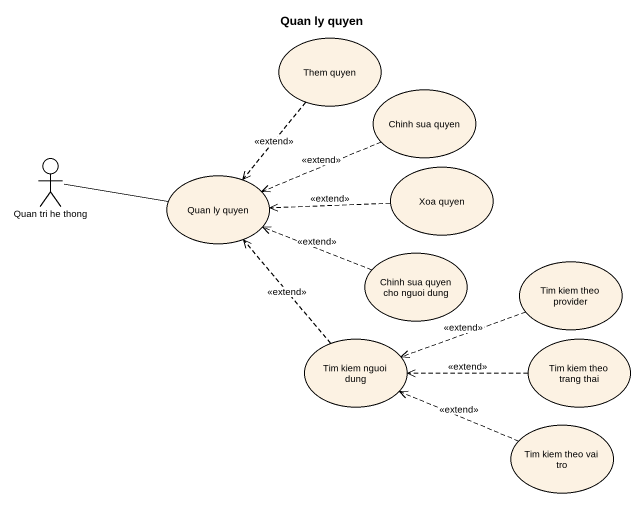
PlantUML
@startuml
title Quan ly quyen
usecase "Them quyen" as Them_quyen
usecase "Chinh sua quyen" as Chinh_sua_quyen
actor "Quan tri he thong" as Quan_tri_he_thong
usecase "Quan ly quyen" as Quan_ly_quyen
usecase "Xoa quyen" as Xoa_quyen
usecase "Chinh sua quyen cho nguoi dung" as Chinh_sua_quyen_cho_nguoi
usecase "Tim kiem theo provider" as Tim_kiem_theo_provider
usecase "Tim kiem nguoi dung" as Tim_kiem_nguoi_dung
usecase "Tim kiem theo trang thai" as Tim_kiem_theo_trang_thai
usecase "Tim kiem theo vai tro" as Tim_kiem_theo_vai_tro
Them_quyen ..> Quan_ly_quyen : <<extend>>
Chinh_sua_quyen .left.> Quan_ly_quyen : <<extend>>
Quan_ly_quyen -left- Quan_tri_he_thong
Xoa_quyen .left.> Quan_ly_quyen : <<extend>>
Chinh_sua_quyen_cho_nguoi .left.> Quan_ly_quyen : <<extend>>
Tim_kiem_theo_provider .left.> Tim_kiem_nguoi_dung : <<extend>>
Tim_kiem_nguoi_dung .up.> Quan_ly_quyen : <<extend>>
Tim_kiem_theo_trang_thai .left.> Tim_kiem_nguoi_dung : <<extend>>
Tim_kiem_theo_vai_tro .left.> Tim_kiem_nguoi_dung : <<extend>>
@enduml
